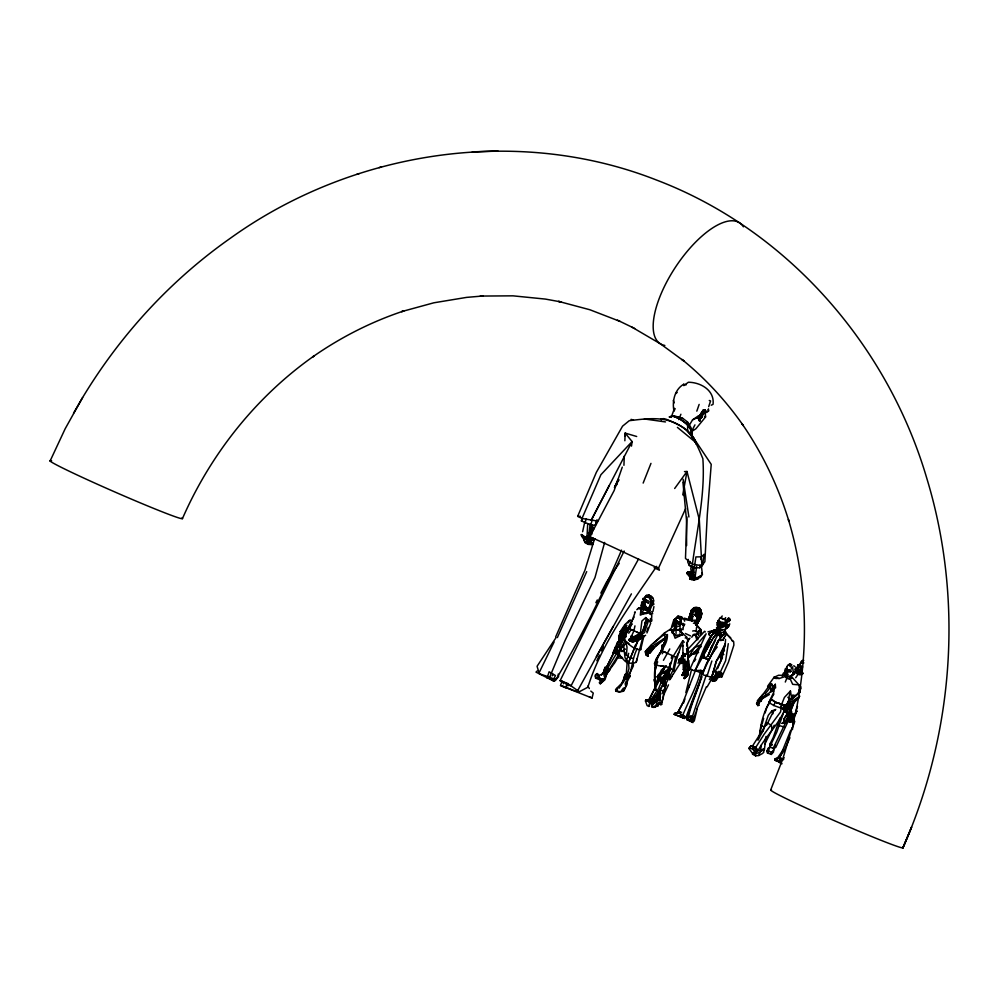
<?xml version="1.0" encoding="UTF-8"?>
<svg xmlns="http://www.w3.org/2000/svg" width="999" height="999" viewBox="0 0 999 999"><rect width="100%" height="100%" fill="white"/><g stroke="black" fill="none" stroke-linecap="round" stroke-linejoin="round"><path stroke-width="1.5" d="M651.598 621.241L651.598 619.567M653.733 601.323L653.733 600.024M717.245 646.927C710.776 655.082 704.657 664.51 702.859 674.787L711.912 677.409L716.233 661.4L725.274 643.98L725.536 639.372M705.169 411.888L705.581 416.933L695.903 428.758L692.869 430.744L692.457 429.87M797.452 668.294L798.426 665.521L797.914 668.518L797.127 668.656L797.839 664.997L797.452 668.294L798.838 669.018L798.413 670.404M688.823 660.489L689.322 669.954L683.291 669.63L682.754 640.734L684.303 642.257M726.248 627.809L726.648 625.961L727.459 626.073L727.547 626.91L726.248 627.809L726.648 625.961L726.036 627.522M787.05 670.679C784.615 671.565 788.298 673.925 787.587 671.69M687.3 673.501L687.312 670.591M781.63 759.29L779.744 757.329L774.787 759.215M790.983 713.336L790.197 715.521L791.22 716.433C791.483 719.555 790.971 723.451 787.799 719.592L792.769 719.929L790.546 720.779L789.31 720.004L790.796 719.817L791.258 716.046M640.259 633.928L641.907 621.003L645.779 617.569L646.066 621.403L642.769 631.868L635.302 636.063L634.29 636.912L634.265 638.723L636.7 641.208L643.581 637.125M690.421 617.869C689.934 613.436 691.882 605.918 697.789 607.842L697.402 608.803C692.12 605.756 690.047 614.06 689.173 617.807L689.622 616.221L689.635 617.944C690.159 614.61 690.459 608.691 695.154 609.078C698.264 610.789 692.507 611.113 691.233 611.5C689.722 620.466 689.672 608.541 694.68 609.028L696.141 609.964L696.877 609.153L694.542 608.154L691.42 609.989L689.472 618.356L690.933 612.275L693.106 608.566C701.148 604.82 701.835 617.844 697.202 621.79L697.29 619.068L700.199 615.434L697.414 623.314L697.777 620.404L699.675 616.945M679.645 662.874L679.308 660.052L680.331 660.551C685.888 664.647 680.506 663.686 680.319 660.526L679.308 660.052L679.957 662.499C687.349 660.926 676.46 666.271 680.856 659.902C685.439 659.153 679.495 664.323 684.078 659.79L681.618 660.202M698.139 615.983L699.849 616.071L700.074 617.045L697.04 624.325L701.335 616.321L698.201 620.454M621.253 684.652L616.108 689.36L615.784 691.133L619.193 692.132L623.588 691.171L626.498 685.139L627.147 680.843M782.055 763.748L779.307 762.399L780.207 759.115L782.005 758.616L779.332 760.901M726.648 625.961L725.374 628.246L728.333 625.961L727.784 624.974M692.232 437.075C693.393 426.061 682.017 419.268 673.001 416.146C680.007 418.381 690.359 424.575 692.22 434.115L691.733 436.688M717.607 625.436L717.632 624.3M697.202 621.79L697.839 619.417L695.766 622.077L697.002 618.768L699.3 617.157L699.4 614.697L698.089 610.814L696.253 608.678L693.269 608.903L692.132 610.102L689.685 617.045C690.147 612.812 692.707 608.641 696.565 609.515C700.074 610.052 700.873 615.234 698.114 617.282C700.087 610.689 692.532 605.469 690.696 613.998M724.475 650.287L720.866 654.707L720.729 660.801L725.274 643.98L720.866 654.707L716.233 661.4L711.688 677.609M659.989 689.447L660.177 699.787L656.705 700.786L652.834 704.545M645.579 652.147L648.301 656.181L646.478 654.795L647.727 651.985M764.023 749.113L763.76 752.309L762.449 753.546L758.865 755.481L755.631 755.856L755.694 753.621L759.914 752.359L763.323 748.726M783.403 708.503L786.126 712.549L784.302 711.151L785.763 708.041M676.76 626.598L675.174 625.649L676.76 626.598L676.897 625.511M710.127 657.404L718.219 640.983L725.561 632.105L725.087 630.094M665.222 680.019L668.905 673.988L669.842 663.623M792.457 729.62L793.381 720.379L795.728 713.848M615.471 646.99L613.174 654.195L615.097 650.424M759.377 736.4C760.664 723.426 763.973 709.952 771.465 699.063L775.486 702.297L786.076 705.619L775.524 702.26L771.216 699.525M773.576 749.949L773.513 752.022L771.315 754.42L767.407 752.946L766.957 750.911L768.468 747.964L770.254 746.64L771.153 743.955L772.227 744.517M701.598 676.273L685.913 717.432L682.592 715.721C688.573 700.624 697.302 686.126 700.836 670.329L695.366 670.604L682.205 704.445L677.884 712.374L682.679 702.971M647.901 650.699L649.687 651.036L652.921 648.701L652.522 645.978L649.35 648.738L649.188 651.76L647.34 654.857L648.314 655.806M749.025 748.551L750.898 745.928L757.579 749.287L755.132 754.695L752.534 753.446L749.025 748.551L750.898 745.928M785.164 707.717L787.524 707.404L790.746 705.069L790.346 702.334L787.187 705.107L787.175 708.503L785.164 707.255L783.965 707.891L784.802 711.363L786.088 712.324L783.853 711.063M623.925 465.309L624.275 456.106M624.862 440.759L625.149 433.091L636.688 436.501M636.7 641.208L637.399 639.535L636.775 637.237L635.302 636.063M700.799 611.888L699.812 608.379L697.002 607.929M591.645 534.665L592.332 525.362L589.635 530.419M686.738 670.791L686.588 674.425L684.702 677.996L685.614 673.638L684.64 672.789L682.155 675.499L683.366 672.527M686.875 718.843L686.925 717.682L688.561 716.758L691.995 717.744L694.33 720.666L692.082 721.628L686.875 718.843L690.634 706.518L701.947 676.897M627.509 628.121L626.448 628.034L623.488 631.98L621.74 640.584L620.666 636.725C617.906 634.64 620.529 642.532 620.916 639.822L620.142 637.824M645.529 653.134L647.027 655.019L646.728 652.834L647.889 655.631L645.604 653.458M757.13 702.235L756.593 703.633L757.829 705.594L758.828 705.331L758.99 701.41L760.863 700.511L762.299 697.439L769.592 692.694L773.351 687.412L774.375 688.386M783.353 709.502L784.864 711.375L784.552 709.19L785.714 711.987L783.428 709.827M655.844 690.359C654.57 680.993 653.746 670.779 657.679 661.837M687.374 424.612L687.499 421.928L682.829 418.406L675.274 416.171L670.916 416.433M637.275 648.613C631.992 658.304 632.529 669.105 627.884 678.733L626.123 676.473L627.097 663.299L626.448 660.851L628.671 653.321M680.144 632.529L680.344 628.708L680.506 631.718L686.788 637.1L687.437 639.984M787.899 674.375L786.55 674.787L785.152 673.151M620.541 633.391L619.043 635.589L619.08 641.595L619.093 637.137M686.013 668.169L685.814 669.617M794.43 672.539L793.144 672.739L794.43 672.539L794.355 674.1L791.695 675.174L793.268 674.55L793.431 673.201L792.594 666.832L791.196 669.155M587.699 523.676L587 536.9L589.747 539.335L592.619 539.273L592.082 538.673L589.06 539.685L582.217 534.977M644.542 629.745L644.929 622.377L646.778 622.302L646.066 621.403L648.513 620.741L645.779 617.569M665.209 632.454L662.387 634.939L667.394 634.602C668.081 646.241 656.58 653.821 654.944 664.747C661.251 666.957 669.193 665.297 673.975 671.103C675.287 662.275 678.845 652.684 681.168 645.304M694.143 566.47L693.593 576.623L697.527 578.034L700.574 577.335L702.397 574.425L701.348 565.559M619.23 635.589L619.08 641.595L619.405 635.726L619.705 639.285L620.579 640.684L620.916 639.822M691.333 614.71L691.708 612.587L691.52 614.984L691.633 614.273M648.713 652.846L649.537 651.086M785.639 668.593L785.214 672.265L785.639 668.593L785.676 669.392L787.899 665.147L789.734 663.935L791.87 664.884L790.109 665.834L788.436 664.959M786.138 712.162L785.164 711.213L787.362 707.442M692.132 617.12L692.831 615.971M688.823 719.48L687.362 718.281L686.8 719.555L693.019 722.577L692.132 721.827L692.844 718.031M716.171 680.069L713.024 680.307L712.836 677.372L713.611 679.657L715.022 679.582L714.76 676.935L717.232 675.361L715.122 676.585M621.203 638.598L621.366 640.571L621.253 636.663L619.555 636.288M647.839 654.907L647.889 655.631L645.841 653.683L645.441 651.985L646.515 650.749M682.692 633.728L681.967 634.602L682.354 632.891L680.681 632.392L681.817 629.045M785.676 711.276L785.714 711.987L784.24 711.188L783.641 709.527M646.091 699.799L650.012 701.86L648.875 706.43L647.14 705.644L645.429 700.936L646.091 699.799L648.763 700.187L650.936 702.047C657.854 693.294 667.095 682.055 667.532 670.729L667.994 669.53L667.082 673.875L667.532 670.729M686.85 646.066L687.537 641.458L689.984 638.199M682.966 673.975L682.155 675.499L685.052 669.455L684.852 661.475M695.117 609.527L693.393 608.915L692.132 609.964L689.685 617.045M700.062 617.707L696.228 624.512L701.011 615.347L700.336 610.639L698.638 611.038L699 616.87L700.324 612.862M660.027 689.21L660.014 702.709L655.194 707.267L653.021 707.354L651.673 706.68L651.723 704.557L657.454 699.412L657.067 694.68M683.029 629.72L683.154 627.959M691.92 565.496L692.682 567.519L692.207 573.688L691.42 573.264L690.809 568.643L691.308 565.871M718.506 624.487L718.93 625.661L720.304 625.923L718.381 625.099L720.092 622.852L718.731 624.3M727.996 624.85L728.733 625.362L727.946 627.097L725.661 628.421L726.036 627.222M653.933 679.745L654.77 682.454L657.28 682.417L658.229 675.262L667.931 669.505C663.786 690.571 666.383 671.915 669.093 667.232M787.524 708.953L787.125 714.035L783.853 719.23L784.053 721.653L785.689 722.939L787.249 720.566M563.349 683.803L563.511 681.842L562.037 681.106L560.539 685.489L592.02 698.051L593.269 693.106L590.796 691.083M700.624 575.511L697.839 578.933L689.71 579.07L689.797 577.385L689.71 579.07L693.893 580.182L693.993 578.995L687.062 573.364L688.186 572.24L687.062 573.364M699.312 615.596L699.887 617.544L698.925 619.105M624.887 436.176L625.149 433.091L632.08 441.558L631.505 446.116M592.669 544.23L592.757 543.281L586.75 540.047L590.446 544.068C596.703 544.592 584.153 544.979 584.577 541.483L582.504 536.451M648.363 648.963L649.35 652.11L647.327 650.898L646.141 651.535L646.803 654.607C650.361 656.98 645.279 655.769 647.727 652.896M684.814 658.99L684.877 670.179M724.125 629.707L718.918 630.219L717.844 628.646L715.396 630.257L710.351 637.412L701.435 656.867L709.003 659.964L721.041 636.238L721.34 632.704L724.937 631.618L724.475 629.507M681.256 663.261L679.07 661.588L679.632 659.228L682.954 659.315L681.618 661.813L683.041 658.528L679.183 659.34L678.908 660.401L681.043 662.462C686.438 662.087 679.32 663.523 682.642 662.112M785.951 711.613C785.414 714.847 782.816 707.205 784.64 710.976C788.199 713.348 783.116 712.125 785.551 709.253M692.981 616.633L691.583 616.395L691.708 615.621M696.241 630.581L696.54 627.36M650.786 605.107L646.153 613.698L642.394 613.086L640.883 610.089L644.08 607.916M693.281 653.571L696.94 652.384L696.54 650.012M702.022 671.415L700.836 670.329L702.472 671.39M699.824 421.128L698.351 418.681L698.651 415.696L699.612 416.645L703.171 410.089L705.069 409.827L702.946 413.386L701.51 412.674L700.162 414.935L698.801 419.992L699.824 421.128L700.374 418.406L702.085 417.082L703.308 413.449L699.974 417.732L699.038 418.069L698.651 415.696L692.569 419.842L688.361 426.76M785.776 672.939L785.139 676.173L787.075 678.271L789.722 678.796L790.908 675.561M619.505 636.463L620.342 640.609C619.53 642.844 618.119 637.2 619.005 636.188M711.65 679.532L712.449 680.794L715.971 679.894L716.258 676.972L712.799 678.796L716.208 675.424L714.447 678.458L715.684 680.456L712.424 680.893C709.814 678.146 714.035 681.555 715.022 679.582M619.68 638.786L619.555 636.675L620.129 641.333L618.881 638.361L619.155 635.988M641.57 603.621L641.745 601.873M681.043 662.462L683.141 662.537L681.043 662.462L680.481 661.575M655.132 668.618L656.693 658.578L661.55 650.624L675.586 657.167L672.864 670.604L664.81 685.676L663.411 686.301L665.134 683.915M696.016 616.033C699.25 610.252 694.405 607.629 696.016 616.033L696.902 614.06L695.866 610.177L692.344 611.538L691.408 614.959L691.945 613.473M771.315 754.42L771.54 752.272L773.825 750.037L775.212 745.354M787.599 718.905L789.297 716.945L789.385 719.48L790.371 720.404L791.22 716.433L790.758 718.144L787.599 718.905C786.6 722.09 793.93 722.851 789.01 720.928L788.648 718.943L790.758 718.144M792.969 724.987L794.53 714.947L797.09 711.038M691.283 615.084L691.345 613.149L692.419 613.623M678.046 623.838L677.647 621.54L675.524 620.516L674.837 622.24M619.979 636.475L620.754 639.947M651.673 706.68L651.723 704.557M653.021 707.354L651.773 705.831M789.947 676.997L786.5 676.136L787.137 677.597L786.201 676.81M641.895 609.665L640.883 610.089L640.297 615.147L646.253 612.699M697.727 619.78L696.778 621.44L696.728 625.237L698.313 620.192M687.574 672.989L684.265 678.546L687.012 674.412M702.085 670.791C700.249 686.837 691.67 701.011 688.561 716.758M696.728 625.237L698.351 620.404M803.171 673.601L799.175 674.45L797.077 673.626L796.44 672.802L797.639 669.555M622.439 632.267L621.74 640.584L621.066 640.072M787.799 709.677L787.262 714.035L783.853 719.23L784.252 721.403L782.092 723.363L785.689 722.939L784.44 722.115L782.092 723.363L784.577 722.24L787.324 717.532L791.757 704.27M652.085 700.549L653.633 698.626M686.051 675.686L685.814 676.473L687.512 673.338M648.9 603.234L649.163 601.311L644.18 599.038L643.069 603.034M785.401 671.016L785.738 668.831M654.894 677.846L654.907 685.801L655.981 690.247M688.186 673.214L687.687 675.137L686.301 675.873M655.194 707.267L658.478 698.426L658.179 691.083M590.272 523.713L588.573 536.251L590.509 538.174L589.16 535.701L591.87 525.524M699.575 617.02L699.862 615.784L698.139 620.616L701.223 614.909L699.537 609.015M690.534 614.972L692.007 610.052M757.529 749.737L760.551 750.873L761.35 745.054M720.841 625.262L720.754 623.164L719.492 624.7M800.861 673.363L798.638 672.876L799.013 672.015M681.63 657.08L683.865 653.508M765.059 694.03C766.158 692.444 773.676 684.253 770.454 684.065L757.13 702.447L756.593 703.633L758.828 705.331M696.678 566.283L695.017 577.672L692.182 578.209L689.597 576.773L686.725 573.176L687.687 572.115L694.717 576.423M801.76 671.553C794.842 671.053 802.309 669.879 800.686 670.941M688.174 559.39L687.762 562.125L689.322 565.534L694.28 567.869L699.737 567.744L702.509 565.247L704.133 554.308L701.36 556.818L700.961 559.552M689.322 565.534L689.922 561.438M694.28 567.869L695.903 556.93L699.999 556.843M699.737 567.744L700.149 565.009M801.548 671.266L800.923 670.129M681.705 420.167L687.662 424.538L687.624 431.093L693.456 437.774L711.226 464.36L707.28 514.747L704.882 561.688L701.872 565.684L692.419 564.173C697.015 529.308 705.331 493.843 702.859 458.653C697.514 445.916 691.92 431.593 678.808 425.025C663.91 415.896 645.766 418.768 629.283 420.679L622.552 426.173L596.353 472.34L577.672 516.346L581.992 518.456L597.689 521.116M690.908 618.081L689.497 620.379L690.933 618.668M720.217 625.724L720.192 624.962M643.556 608.466L642.382 606.655L644.055 607.017L642.956 607.529M726.822 627.135L727.16 627.784L726.623 626.873L727.884 625.973M728.283 643.693L725.599 660.789L719.155 674.662L721.79 676.935L728.458 662.087L733.89 645.042L733.703 642.132L725.124 632.067M645.966 601.972L646.278 600.037L645.566 601.848L646.578 602.172M674.462 629.582L669.38 630.182L673.563 625.449L675.374 619.954L674.75 619.343L676.148 618.056L673.751 620.042L674.075 620.716M664.26 691.271L663.186 698.014L660.814 704.345L658.816 704.058M713.049 677.359L713.511 679.507L715.122 679.919L714.447 678.458L717.232 674.038M653.933 606.618L652.934 611.5M697.564 621.49L696.827 623.051L697.14 621.091M590.247 530.469L589.298 536.213L590.247 530.469L591.071 533.116M623.476 680.282L625.049 674.5L626.635 673.838L625.961 676.81M766.083 736.425L764.322 750.162L760.551 750.873M626.173 636.513L614.048 651.897L604.47 671.365L614.922 650.761M623.039 680.893L625.049 674.5M665.996 683.054L661.65 704.395L659.103 703.796M712.424 678.608L712.162 677.472L713.611 679.657L712.587 677.522M691.583 669.38L685.851 692.582M727.484 618.618L730.306 620.391L729.17 619.742L726.036 620.554L723.563 623.851L721.016 623.963M719.68 623.351L718.556 621.403L717.195 622.664L717.045 625.074M788.648 718.943L787.799 719.592L788.373 721.103L790.821 721.715M625.961 681.68L625.124 683.928M674.487 408.291L671.191 417.395M686.987 516.945L685.476 558.429L692.419 564.173M676.048 633.528L676.036 630.207L680.631 628.92M689.622 615.721L689.472 618.356M686.763 643.681L689.035 638.473M791.695 675.174L791.97 675.374M721.69 623.701L722.427 623.126L723.913 624.787L722.04 624.075L722.851 623.401L723.663 624.412C721.89 623.276 721.827 623.438 723.663 624.412L725.224 625.187L722.589 627.609M645.229 625.736L645.704 623.064L646.778 622.302M674.687 625.986L676.048 620.092M681.368 630.731L680.032 628.246L680.169 617.844L676.897 618.031L675.374 619.954L677.235 617.045L680.119 617.007L681.393 623.189L683.079 623.788L682.205 624.737M675.062 622.877L675.961 620.404L675.399 622.914M698.651 635.626L699.138 630.444L697.252 631.992L694.268 630.719L692.669 631.043M712.424 680.893L716.221 680.232L719.705 675.174M643.281 608.566L640.908 608.678L641.208 605.219L643.031 604.17L642.931 602.235L645.579 596.241L648.676 595.479L651.385 601.823L649.2 607.155L650.212 614.26L652.659 613.761L651.735 611.538M686.163 674.325L684.265 678.546L685.439 668.219M620.342 640.609L620.017 641.47L620.092 636.775L619.455 637.462M617.619 647.514C616.433 648.713 614.485 654.495 612.774 653.171A3.934 0.724 -5.4 0 1 614.435 652.547C620.966 653.658 622.489 660.814 628.246 663.174L633.453 663.236L636.213 662.275L637.025 658.603M801.66 668.943C802.771 670.916 798.538 669.193 800.649 668.493M687.886 670.104C689.947 673.801 681.967 680.444 687.562 674.512L686.263 674.537L684.577 678.496L685.951 674.038L684.59 677.285M788.523 709.377L789.085 706.418M718.306 629.67L716.92 629.033C716.67 625.761 720.866 627.734 718.306 629.67L721.703 630.069M795.816 711.8C809.19 648.426 807.155 581.668 788.411 519.58L788.935 521.328C778.358 486.613 762.587 453.459 741.907 423.601L743.318 425.611C726.023 400.861 705.381 378.471 681.955 359.428L684.103 361.201L660.451 343.856L632.055 327.197M612.774 653.171L617.694 641.895L621.878 641.308L618.943 654.532L616.296 649.7L620.079 650.661L625.349 639.909L627.022 647.215L626.448 655.506L624.325 651.673L623.513 643.831M694.705 622.414L694.929 621.241L696.191 621.003L695.729 620.529L695.079 621.578M791.458 675.486L790.883 678.296L789.722 678.796M800.561 669.58L801.161 667.931M616.608 647.489L617.694 641.895L620.079 650.661L614.435 652.547M690.896 616.058L689.997 617.594L690.197 616.558M701.673 633.853L700.636 629.358L695.991 625.112L698.688 619.368L696.34 624.5L697.477 622.09M719.492 626.685L722.04 626.323L720.666 627.459L718.056 626.011M643.056 636.475L636.213 662.275M659.889 699.65L660.426 696.952M695.117 610.177L691.495 612.337L695.941 609.877L691.495 612.337M771.39 690.297L773.513 691.483L771.078 689.148L775.299 684.29L773.601 692.607L768.893 702.484L773.8 705.506L784.053 709.215M691.583 436.513L692.319 432.954M787.2 669.218L786.063 670.254L786.413 669.13L785.464 668.905M634.977 625.861L633.853 631.031L630.556 638.149M789.297 716.945L790.172 720.366L790.958 717.457M582.629 531.718L584.852 521.578M649.175 607.367L649.125 612.025M655.344 669.53L655.906 667.045M667.394 634.602L661.163 650.836M696.34 624.5L698.376 618.843L701.236 614.71L698.139 620.616M793.169 725.898L793.73 723.401M793.243 725.761L794.43 720.491M645.254 603.808L644.954 604.944L643.806 604.345L646.278 600.037M696.765 617.557C694.168 606.356 700.386 610.426 696.765 617.557L697.801 614.397L696.403 610.426M606.43 675.299L605.019 679.67L600.387 683.741L599.288 682.742L601.098 680.057L600.449 678.421M619.605 635.152L620.766 640.546L619.867 639.148M643.905 635.851L640.671 649.662C632.792 649.837 628.246 642.694 622.177 639.06L621.89 640.147L624.45 635.751M685.401 676.435C685.189 678.333 688.061 675.274 687.649 674.063C684.215 677.672 688.199 676.223 688.061 672.989L686.887 675.536M690.172 615.684C690.946 612.387 691.745 607.592 696.228 607.779L697.539 608.716L696.653 609.44L698.526 608.653L699.912 611.088L700.274 614.472L699.275 617.17L698.788 616.333M719.243 622.914L718.718 622.077L718.094 623.239M714.909 676.123L712.799 678.796M789.685 693.731L790.421 690.971L791.807 698.813L788.723 698.226L790.421 690.971L784.402 697.427L780.356 707.579M800.049 673.501L800.261 672.577M794.904 721.802L792.769 721.103L794.018 715.846L796.353 712.15M696.191 621.003L695.991 625.112C697.29 620.104 704.233 613.998 699.15 609.153C701.997 608.753 702.684 618.481 698.651 620.916L701.748 613.673L699.737 609.09L701.286 614.897L697.04 624.325M713.411 677.509L713.461 679.432L714.472 679.12L712.911 676.897L713.461 679.432L712.574 677.946M755.132 754.695L755.194 752.484L752.934 749.375L753.446 747.227M793.543 701.398L788.511 717.107L786.725 719.979M780.082 717.919L773.189 737.587L769.754 744.342L769.842 746.79L773.101 748.463L775.761 747.464L788.898 719.655L789.972 720.579L791.495 719.517L791.807 720.379L790.671 719.829L792.02 713.948M694.33 720.666L697.177 709.003L692.394 721.378M720.304 625.923L720.479 625.237M670.654 662.462L669.417 667.457L665.496 673.651M725.274 643.98L721.428 659.59L714.934 671.815L717.869 674.225M651.41 620.978L651.81 615.596L648.339 610.601M696.303 443.818C693.144 433.254 683.441 426.561 673.751 422.527C671.228 421.628 661.837 416.146 661.226 419.93M654.72 681.855L657.629 682.255L658.766 674.238M687.312 674.288C684.715 679.258 685.052 678.071 687.324 673.763L687.562 674.512M760.127 731.605L761.762 725.212L761.163 724.937L764.11 727.297L762.936 731.131M678.521 626.385L680.431 624.825L680.656 622.877L677.647 621.54L675.624 626.048M787.612 674.063L786.887 672.876L785.351 673.051M692.132 721.827L690.883 721.29L691.72 716.221L692.881 716.82L693.543 720.941M661.375 687.3C658.903 694.705 651.161 698.95 648.875 706.43M648.851 652.197L646.902 651.785L647.302 654.632M786.688 708.553L784.739 708.141L785.127 711.001M715.609 674.587L719.854 676.972L715.609 674.587L717.007 671.965M721.827 673.513L718.968 671.291L716.995 674.75M789.048 716.395L789.36 715.259M620.629 637.212L620.829 639.622L619.929 637.237M692.282 719.043L692.881 716.82M723.438 633.091L726.872 626.623L725.861 624.325L726.036 620.554L724.487 619.13L719.979 617.794L719.005 619.592M728.109 624.875L726.373 625.711L726.086 624.537L729.17 619.742M673.751 620.042L671.603 626.748M661.925 693.868L663.536 690.396M691.995 717.744L706.293 674.999M604.645 542.407L594.979 577.584L564.697 641.308L549.65 677.185L539.285 673.763L537.075 666.271L555.931 637.787M664.722 680.881L665.559 677.871L665.072 679.62M762.137 723.863L763.636 718.431M792.082 727.796L782.692 759.29L770.704 789.972M626.673 682.904L630.069 675.786L628.771 674.325M686.788 673.626L686.063 675.062M671.266 658.204L672.052 655.381M661.825 686.201L671.328 668.481M698.251 577.459L697.839 578.933L693.893 580.182M692.12 621.316L691.47 618.881M766.47 725.436L773.363 711.5L775.748 709.465L771.827 710.938L768.331 715.222L764.11 727.297M655.157 695.416L653.97 699.637L652.347 700.624M664.81 685.676L663.885 683.89L667.994 669.53M719.018 633.416L718.144 634.465L718.818 632.679L717.881 635.352L715.971 634.477L717.032 632.504L718.855 632.692L711.8 646.291L707.929 656.093L704.844 658.166L703.895 654.208L712.786 638.598L717.806 632.205L712.786 638.598L695.379 669.917L693.593 670.616L690.047 668.868L706.118 633.803L694.542 647.589L688.074 657.629M781.892 704.245L780.531 711.95L764.21 734.115L755.519 747.764L757.841 750.986L755.669 752.235L754.857 749.225M638.561 638.611L628.246 663.174L625.037 657.679L624.325 651.673M786.363 671.415L786.375 672.077M791.47 699.487L792.756 695.017L795.741 695.704M691.633 611.126L689.635 617.17L692.057 611.101L695.516 609.49M784.29 710.439C778.196 725.137 765.309 736.613 757.841 750.986M646.066 621.403L642.032 632.866L634.29 636.912M657.155 695.591L655.706 700.749L654.02 700.287L653.471 701.198M663.111 645.391L666.508 637.2L654.82 647.127L649.912 653.021L647.989 653.583L645.379 651.585L651.673 644.517L663.586 634.79L665.147 634.402M796.315 700.199L787.736 709.39L785.813 709.939L783.204 707.954L789.497 700.886L800.236 692.157M650.686 605.469L650.162 605.881L651.435 602.122L653.596 603.021L652.722 605.394M647.702 650.037L651.398 645.841L652.522 645.978M790.346 702.334L789.222 702.21L785.526 706.405M666.345 677.022L666.87 671.565L668.905 673.988L666.458 676.798M718.855 632.692L718.331 634.402L715.971 634.477M765.134 712.999L766.845 707.329L769.655 702.709M713.948 669.455L712.062 675.636L709.315 679.57M793.968 672.24L793.268 674.55L794.08 673.988L793.968 672.24L792.357 675.049M594.318 539.672L584.939 570.229L555.619 637.012M701.485 416.059L702.609 413.711L699.987 417.207L700.249 418.831L700.961 416.496M595.242 538.886L588.186 542.07L584.59 537.15L589.16 535.701L592.332 525.362L593.668 529.195L591.932 531.768L589.922 532.317M701.261 615.471L701.935 613.286M789.26 665.459L789.734 663.935M613.698 653.046L614.048 651.897L616.808 653.009L627.085 642.132L628.908 643.656M620.516 637.462L620.829 639.622L620.067 637.399M727.946 627.097L727.771 625.149M775.524 702.235L786.051 705.681M792.045 729.008L792.919 726.186M646.99 631.38L648.189 627.534M800.699 665.484L801.273 666.857L800.586 667.332L799.712 667.307L799.687 665.696M596.84 521.266L595.254 525.312L590.709 524.9L581.393 520.904L582.267 518.106M584.964 523.076L586.276 518.881M590.709 524.9L592.457 519.305M595.254 525.312L597.015 519.717M665.109 680.244L665.409 679.245L663.885 683.89L663.049 684.14L660.926 681.156L661.65 683.004L662.387 679.183M689.909 620.579L690.334 619.368L689.547 619.979M603.995 670.654L605.032 667.369L607.592 668.006L609.652 670.129L607.567 672.889M635.651 644.605L628.571 662.737L628.995 668.506L625.998 679.595L625.099 678.808L626.498 675.386L625.799 676.91M648.513 620.741L644.48 632.604L636.775 637.237M674.412 628.933L674.662 628.171L676.585 629.457L674.138 628.446M707.042 676.111L711.862 660.988M688.586 687.687L689.522 684.752M717.394 634.053L718.918 630.219M638.461 639.46L634.964 648.451M697.589 619.904L695.953 621.902L696.74 619.48M793.194 673.026L795.728 672.427L796.215 670.928L797.439 670.829M683.553 703.109L684.914 698.975M642.694 599.525L645.129 596.99L648.613 595.891L650.436 597.639L651.385 601.823L652.622 602.072L652.809 603.321L650.062 609.74M649.912 653.021L654.495 646.877L665.809 637.587L663.586 634.79M695.379 669.917C701.46 656.543 704.969 640.234 716.445 630.456L718.031 628.271M787.736 709.39L792.319 703.246L799.113 697.851M677.422 623.563L677.647 621.54M783.341 713.348L776.885 731.88L769.842 746.79M706.343 649.412L710.351 637.412L716.445 629.183M699.275 617.17L699.862 613.036M680.906 414.248L678.771 419.605M708.678 406.655L710.589 400.961L709.29 400.487M758.865 755.481L759.914 752.359M798.076 693.818L799.55 689.447L798.95 684.877L792.307 677.547L790.221 676.61M675.087 408.741L674 411.176C671.977 401.486 674.575 389.535 683.653 384.278L686.288 384.777M695.529 622.477L695.953 621.253M800.686 669.555L801.885 667.095M622.277 467.132L614.185 490.484L589.722 536.875C612.936 546.49 635.389 558.304 658.503 568.131L659.415 570.192L654.058 567.707M696.815 411.151L699.15 404.408M614.41 487.649L618.119 479.295M796.44 672.802L797.951 669.367M691.708 611.226L690.434 617.295M718.681 625.312L719.168 624.525M714.173 678.259L716.57 671.415M717.532 668.681L722.539 656.967M691.92 617.057L691.57 616.321M603.883 675.998L604.42 674.512M716.483 633.703L717.032 632.504M669.705 679.882L670.379 678.021M687.324 675.824L687.699 674.787M787.724 703.421L789.26 699.175M698.251 621.553L698.9 619.742M649.687 651.036L653.371 647.477M787.524 707.404L791.196 703.845M794.605 715.359L797.502 706.43M641.208 605.219L641.808 603.596M760.664 735.189L763.661 729.595M680.194 661.713L681.018 663.436L680.194 661.713L680.856 659.902L679.632 659.228M793.268 704.32L787.299 720.441M759.715 701.161L761.101 701.286L762.025 698.813L769.405 694.517M800.823 669.705L801.685 668.169M659.715 702.759L657.916 705.906L656.93 705.469L658.378 703.471M696.827 623.051L697.427 621.428M699.974 615.759L699.575 616.795M621.515 550.137C602.572 594.705 580.481 638.174 555.781 679.857L549.65 677.185M656.718 694.392L657.592 698.438L656.705 700.786L657.454 699.412M686.713 675.399L687.25 673.963M789.46 671.778L789.497 670.491L788.873 671.153L790.459 671.915M603.309 673.801L605.032 667.369M650.774 623.026L646.927 632.966M648.988 649.987L649.35 652.135L648.351 650.998M691.52 614.772L691.957 613.636M786.812 706.343L786.538 709.203M789.635 712.437L788.785 714.635L792.669 716.545L793.518 714.347M790.571 715.247L791.845 711.95L790.059 711.338M792.594 714.285L791.745 716.483L792.669 716.545M792.182 716.033L793.031 713.835M637.112 639.285L634.278 640.347L629.133 639.672L635.376 638.548M658.878 679.969L648.151 701.423L649.5 702.759M779.47 758.216L790.671 730.369M624.825 675.848L626.023 677.135L625.112 679.445L619.168 688.161M711.8 646.291L707.929 656.093L715.521 639.847M643.156 483.079L650.973 463.374M787.075 704.457L789.272 698.913M800.274 670.691L799.125 670.192M605.918 667.257L602.459 674.175L599.1 675.237M642.994 611.263L644.243 608.516L643.781 607.317M629.657 639.41L633.603 639.672L628.708 639.697L633.316 640.396M785.289 682.03L786.8 678.296L785.039 676.61L779.282 678.471L775.399 678.296L774.05 677.322L767.619 686.238L771.078 689.148M791.508 676.335L793.431 673.201M792.307 677.547L790.184 678.945L786.8 678.296M764.822 744.105L774.225 725.199M682.704 625.424L683.516 623.426M648.538 649.587L649.188 651.76M786.188 705.331L787.012 708.116M798.363 665.147L797.452 667.369L798.238 666.283M773.101 748.463L786.275 721.278M903.046 847.564L911.612 827.072L902.846 847.964C953.745 733.116 963.536 599.999 927.159 479.52L926.635 477.772C887.337 344.705 786.912 229.545 656.355 179.982C516.633 125.087 352.123 151.036 230.981 237.799L229.483 238.861C170.105 280.731 120.092 335.427 82.592 397.577L65.172 428.758L50.1 461.026M697.514 618.793L696.64 620.891L698.001 619.055M699.575 420.641L701.036 415.234L703.983 410.639M715.971 631.805L716.72 630.032M726.723 633.915L724.962 636.338M669.58 667.881L673.214 656.231L682.754 640.734M701.835 657.067L710.351 637.412L713.86 632.492M696.902 708.853L706.393 686.738M581.992 518.456L600.886 474.75L632.08 441.558L591.183 520.304L609.203 485.664M691.72 613.361L691.395 614.098C692.944 613.561 691.221 613.836 691.458 613.261M712.162 677.472C713.373 682.804 712.15 677.147 713.673 679.258L712.612 676.985L713.523 678.696L714.46 678.683L717.157 675.411M801.161 674.35L802.959 672.827M547.065 678.109L549.113 671.778L555.481 675.549L552.859 680.644L535.988 672.115L537.15 671.003M552.859 680.644L554.545 681.106L555.656 678.558M563.511 681.842L565.983 682.816L566.595 685.651L565.646 687.836L560.539 685.489M651.423 604.008L652.272 602.06M675.162 625.911L675.761 624.912M662.424 683.016L667.357 671.753L658.229 675.262L660.514 680.756A3.934 0.974 53.1 0 0 662.424 683.016L663.96 683.903M670.354 679.045L672.889 674.45M678.671 715.659L683.353 715.109L685.376 717.07L684.627 718.443L674.088 714.235L675.024 712.774L676.785 713.498L681.668 712.312M675.024 714.685L676.061 712.999L680.456 711.675M676.023 715.134L676.398 714.285M684.839 716.683L684.028 718.281L674.088 714.235M687.362 719.717L687.512 717.694L688.935 717.157M689.31 720.566L689.859 719.305M686.8 719.555L689.984 720.891L690.634 719.455L692.694 720.217M787.337 676.323L785.077 675.811L785.202 674.837M773.8 705.506L775.249 702.185M764.922 740.034L766.071 737.387M780.356 762.362C778.895 761.126 772.589 761.001 775.586 758.603L778.596 757.916M780.631 762.674L775.811 760.389L776.123 759.677L776.71 759.028L779.045 761.538M776.81 760.813L777.422 759.565M625.099 678.808L626.123 676.473M659.028 680.893L648.513 700.574L650.811 699.824L649.462 701.535M782.092 676.086L783.328 673.251L785.651 671.403M654.919 702.022L652.971 700.074L654.208 697.265M693.743 634.415L691.733 637.262M592.082 538.673L592.844 539.535L588.186 542.07L592.844 539.535L592.295 538.548M719.143 625.449L720.291 625.299M557.367 637.562L586.7 571.628M658.191 677.172L661.363 670.067L666.321 665.796L660.389 673.826M705.082 413.873L705.906 412.038M663.773 690.584L666.271 684.989M789.947 737.724L784.215 750.536L778.795 758.091L776.847 758.878L783.004 750.124M702.859 672.714L709.565 658.441M658.503 568.131L685.589 508.716M712.437 653.246L718.081 640.846L725.561 632.105M701.435 656.867L710.351 637.412M596.84 660.789L599.45 655.119M601.398 650.861L603.359 646.615M607.592 668.006L604.907 673.526M686.425 675.062L684.402 678.046L686.862 674.275L685.164 676.535M622.564 633.166L623.139 634.003L619.867 637.449L619.505 641.033M627.971 676.847L633.366 665.933L633.266 662.349M714.76 676.935L715.971 679.894M638.274 637.187L630.769 636.45L634.54 637.886L634.765 639.173L629.133 639.672L633.104 640.646L628.995 639.997L634.452 639.897M182.442 518.606C210.727 453.921 256.231 396.615 314.061 355.919L312.562 356.98C340.609 337.362 371.416 321.678 403.921 310.914L401.598 311.613L433.853 302.797L466.583 297.39L483.017 295.979L480.257 296.066L512.999 295.841L545.404 299.088L561.388 301.998L558.541 301.386L589.847 309.74L620.067 321.416M696.228 624.512L699.974 616.458M663.436 660.327L669.78 648.925M691.42 611.9L690.759 612.774C692.669 606.181 700.212 610.926 691.508 612.724L694.005 610.664L695.966 610.327M686.538 637.624L685.202 637.999M624.163 551.023L560.114 680.694L571.028 685.888L579.32 691.745L587.849 687.225C601.86 642.619 630.781 604.632 656.643 566.333M664.285 693.618L668.506 684.839M794.767 701.286L788.898 713.561L794.33 715.097M655.731 701.398L652.434 703.945L651.448 703.671L654.969 702.185L657.055 699.512M681.068 663.473L679.894 662.624L679.308 660.052M718.805 626.186L718.868 625.411M657.916 705.906L659.452 702.747M539.273 672.414L554.095 642.02M800.374 664.173L801.797 661.837L798.176 665.933L797.839 664.997M691.046 617.232C695.267 619.517 690.409 615.821 689.322 618.793M770.254 701.485L771.44 699.075M682.966 654.357L678.034 663.286M698.813 618.618L699.425 617.407M722.889 639.997L720.516 640.484L722.752 640.134L724.999 636.301M700.511 616.271C698.264 619.305 695.841 619.455 700.287 617.082L699.437 618.281M621.378 633.016L622.102 631.818M571.028 685.888L603.783 622.115L638.586 558.941M595.891 602.709L597.302 599.962M600.849 593.081L606.518 582.092L619.243 563.274M690.971 432.567L694.942 424.862M668.98 678.196L669.867 676.46M615.784 691.133L617.482 689.522M790.883 664.347L790.109 665.834L791.945 668.169M605.194 677.097L609.14 669.18M690.983 610.988L693.106 608.566M722.752 640.134L724.238 637.312M682.679 675.386L684.64 672.789L685.239 673.501M722.764 623.551L724.974 623.726L724.437 624.3M629.133 629.158L631.93 623.925M692.182 613.536L690.846 613.898C696.765 603.071 690.496 611.725 690.634 616.508L689.997 617.594M616.808 653.009L605.756 671.291L604.557 670.841M630.381 640.759L628.995 639.997L632.916 641.096L635.801 638.473M757.966 740.234L759.989 736.45M634.128 640.759L630.357 640.222C628.92 641.907 638.086 641.57 629.407 639.635M653.321 700.786L654.795 698.051M794.742 671.977L795.828 667.832M645.192 610.277L646.166 608.491L649.25 607.479M626.897 679.757L628.046 677.622L629.707 677.135M671.253 677.547L671.865 676.41M675.948 657.717L678.783 652.484M785.139 676.173L785.127 672.976M634.078 617.082L623.726 635.264L621.403 634.015L620.029 631.768L624.875 624.637L629.845 620.029M577.609 690.721L631.405 593.868M773.95 693.943L768.893 702.484M596.341 656.668L613.186 626.361M626.91 625.374L621.403 634.015M626.748 684.677L623.788 690.709L619.33 691.67L616.083 690.559L615.509 689.922L616.221 688.96L622.552 682.417M727.11 627.335L728.733 625.362M651.448 703.671L653.084 703.196M581.393 520.904L582.092 519.655M618.331 655.132L606.093 674.562L614.872 662.624L619.717 654.283M698.801 619.355L699.849 617.519M645.429 700.936L647.202 699.987M718.756 675.749L720.729 672.277M719.942 676.673L721.915 673.201M698.963 420.604L700.374 418.406L698.338 418.381M682.642 635.027L683.066 634.278L675.087 638.211L673.114 632.13L674.762 629.845L668.456 630.369L663.648 633.728M727.185 627.247L726.485 627.772M787.849 669.879L786.138 671.952M700.162 414.935L703.171 410.089L705.069 409.827M698.888 619.13L700.724 616.77L698.151 621.091M82.592 397.577L73.551 413.161M719.617 621.84C719.542 622.477 717.257 622.002 719.617 621.84L719.767 622.827L718.056 622.115L718.318 621.49L719.767 622.827M707.092 686.95L713.011 676.748M800.561 662.712L801.423 661.226M622.177 639.06L629.183 628.958L635.277 611.888L634.502 612.337M716.258 676.972L713.036 678.97L715.346 677.322M632.829 641.395L633.104 640.646L634.028 641.308L629.095 639.76L634.765 640.958M645.854 653.571L646.79 651.985M783.678 709.939L784.615 708.341M680.169 663.336L673.114 674.4M719.792 628.933L720.666 627.459L717.457 626.036L717.994 626.748M700.037 617.794L700.873 616.383M658.304 704.02L657.117 705.993L655.781 705.619M753.533 752.422L752.459 754.17L755.631 755.856M799.55 690.821L801.061 688.348M644.954 604.944L643.431 604.208L644.105 603.371M695.953 621.902L697.277 619.767M619.043 479.845L614.934 486.426L617.132 484.278M601.398 675.087L602.884 673.001M757.367 700.686L762.799 694.442M619.168 635.814L620.466 633.741M646.453 610.601L647.989 608.129L644.717 608.816M698.988 608.641L698.064 608.741L698.726 607.879M662.2 653.771L663.648 651.46L666.221 652.684M662.137 650.786C654.732 659.627 653.97 671.453 654.77 682.454L658.416 680.082M623.551 687.986L621.69 690.309M792.057 719.854L789.972 720.579L791.795 719.655M696.016 621.078L697.377 618.993M701.036 415.234L704.258 410.377M645.641 651.673L646.553 650.262M695.766 622.077L697.614 619.268M783.466 708.029L784.39 706.63M694.78 623.451L695.267 622.714M798.676 690.434L801.011 686.9M619.268 635.252L620.741 633.016M787.549 670.903L786.837 672.277M695.791 609.577L696.59 608.516M622.614 630.307L625.436 626.086L622.639 631.081M625.786 624.525L621.028 631.593L620.029 631.768M627.909 623.014L629.37 620.866M699.125 618.381L700.786 615.322L701.348 615.846M796.74 711.238L794.13 715.059L792.219 720.042L792.769 721.103M795.716 677.747L798.051 674.337L801.285 674.887L802.472 673.688M619.742 634.84L621.166 632.754M615.034 651.148L613.448 653.696L615.147 651.236M620.242 643.818L621.94 641.346L620.004 642.832M691.433 610.302L694.255 607.579L696.465 607.504M699.138 630.444L696.203 634.677L698.563 633.628M786.675 667.12L787.374 666.121M628.721 633.191L631.281 629.595L634.59 631.093M665.596 679.957L668.681 675.599M802.572 666.733L802.347 667.707M770.716 691.795L772.277 689.622M698.051 617.782L698.501 617.245L697.677 617.832M666.87 671.565L660.514 680.756L663.885 683.89M674.675 488.499L687 471.491L684.477 471.59M694.068 661.538L695.716 659.278M622.14 682.267L622.964 681.131M754.108 748.126L752.559 745.953L767.182 722.889L771.378 725.187L771.965 729.258M645.529 652.759L646.578 651.336M783.366 709.128L784.402 707.692M619.592 640.908L619.18 641.458L618.731 639.909L618.93 636.351M617.095 688.473L617.732 687.649M630.069 675.786L627.235 679.532M621.316 642.345L623.638 639.31M716.595 633.728L717.769 632.205M683.004 625.299L684.74 624.225L683.129 627.322M675.449 619.48L676.935 617.557L680.044 617.419L681.256 619.705L680.569 623.576L683.079 623.788M690.359 618.743L690.858 617.357L692.02 617.732M647.252 654.308L648.264 655.956L646.016 654.695M688.299 657.941L696.453 650.299L700.661 644.879L694.542 647.589L686.7 654.308M785.089 710.664C784.752 712.412 783.653 709.065 784.615 711.538L785.913 712.287L784.452 711.013M782.292 760.114L784.165 757.692M599.775 683.478L603.521 679.02M683.154 656.143L681.568 658.166L683.878 653.995M688.673 720.004L690.634 719.455M651.798 604.033L652.859 602.847M725.686 617.632L724.487 619.13L720.454 618.044L722.24 615.983M725.911 628.858L728.758 626.485L729.769 623.838M625.299 634.69L627.847 631.518M626.286 635.027L620.579 643.069L621.878 641.308M700.249 418.831L702.085 417.082L699.987 417.207L700.661 418.331M693.106 575.299L691.62 577.035L687.687 572.115L686.725 573.176L691.62 577.035L693.593 576.623L692.869 566.633M797.427 671.34L799.625 673.001L798.401 673.638L799.737 673.875M647.989 653.583L651.323 649.562M785.813 709.939L789.148 705.931M767.407 752.946L768.793 751.285L768.468 747.964M622.914 632.654L623.488 631.98M680.119 617.007L681.256 619.705L682.305 618.568L680.481 616.595L678.046 616.083L677.235 617.045L680.169 617.844M771.503 691.795L773.413 689.535M638.873 638.836L642.644 636.088L641.37 633.716L636.126 638.111L630.769 636.45L632.954 636.8M555.781 679.857L558.578 676.598L558.191 674.1M689.597 576.773L690.471 575.761M682.954 659.315L681.605 660.676L681.892 661.937M606.031 674.013L607.142 672.714M784.34 707.105L783.341 709.003L785.651 711.625L783.691 710.701L785.963 711.987M630.182 640.359L634.078 641.033M619.892 636.75L620.229 640.721M717.095 676.847L720.129 673.713M646.078 652.659L648.826 649.575M783.903 709.028L786.65 705.931M699.188 607.892L697.714 608.99M659.839 678.521L658.666 680.531L659.502 680.269M684.427 717.332L685.376 717.07M800.062 670.079L800.873 670.454M645.379 651.585L651.448 645.104M682.916 662.899L680.669 661.625L682.916 662.899L681.817 662.749M783.204 707.954L787.924 702.846M647.252 649.188L649.462 649.687L653.658 645.179L665.809 637.587M682.854 657.979L683.566 657.217M785.077 705.544L787.287 706.056L791.483 701.535L799.837 696.216M552.11 675.873L553.421 674.475M695.017 623.713L696.315 621.927L695.978 625.212M779.994 758.378L780.669 757.667M781.268 758.74L782.08 759.153M686.912 650.312L704.607 631.256L705.331 631.93M614.31 652.672L613.274 653.733L614.31 652.697L613.324 652.647M689.909 571.903L688.236 572.589L689.909 571.903L692.619 576.173M663.935 669.455L658.229 675.262L662.337 677.896L657.392 679.258L660.514 680.756L665.134 676.835M713.773 632.292L715.346 630.706M711.563 631.505L708.815 633.566L709.577 635.489L709.228 633.953L711.613 631.543L717.207 629.57M722.926 623.913L722.302 623.95L723.913 624.787L722.04 624.075M723.114 623.988L722.439 624.437M692.806 613.935L695.079 614.597M592.757 543.281L590.446 544.068L584.577 541.483M653.246 598.488L651.373 596.728L650.436 597.639L648.676 595.479M621.565 635.002L622.951 633.653M645.604 635.264L637.35 640.759M718.219 621.927L718.543 622.764M631.83 624.05L623.726 635.264M682.642 660.451L683.728 659.427M788.561 670.229L789.859 669.705M632.916 641.096L628.708 639.697L634.527 641.408L631.892 641.633L629.682 640.347L633.054 640.971L629.707 639.934M601.46 678.883L603.483 679.819L600.387 683.741M645.167 606.543L642.944 605.132L645.416 606.318L642.981 605.481L644.193 606.43L646.403 606.655L645.279 605.918M677.397 616.683L678.046 616.083M761.25 697.864L762.949 696.266M653.87 702.022L651.698 703.259L652.684 703.059M662.012 635.327L653.533 643.144M799.837 691.683L791.358 699.5M721.34 632.704L718.131 632.08L713.773 633.791L713.249 632.667L717.769 628.771M700.848 657.979L701.81 657.117L707.554 659.365M693.905 572.165L692.207 573.688L693.006 573.089L691.42 573.264M625.549 684.477L627.01 683.179M697.801 639.747L695.891 635.114L694.055 634.515L692.944 635.501L695.429 634.065M787.874 704.307L785.926 706.043L787.175 708.466L786.413 705.968M648.851 649.175L649.35 648.738L649.6 650.349M786.688 705.544L787.187 705.107L786.238 704.994M628.97 621.753L630.781 620.179M636.85 609.702L638.798 608.016L642.257 608.478M688.423 720.004L689.223 719.317M620.242 648.875L621.965 651.498L625.024 648.888M708.453 408.841L708.591 410.914L706.768 412.462L706.131 410.851M603.483 679.819L600.249 680.032L595.566 678.096L595.342 674.937L597.065 673.563L598.176 674.587M791.27 720.779L792.244 720.391L789.547 720.479L791.807 720.379M589.16 535.701L587.687 536.888L589.51 536.538M637.524 609.053L638.798 608.016L639.959 609.178M637.662 639.772L642.532 634.627M637.749 636.937L639.26 637.287M690.134 620.204L691.72 619.58M689.66 576.023L693.518 579.345L700.499 576.111M683.041 658.528L680.069 659.34L679.894 662.624L679.32 661.201M696.453 650.299L701.198 646.553M675.624 393.668L677.21 392.432M770.491 747.09L766.957 750.911M646.291 653.309L647.027 655.019L645.616 652.347M689.859 578.346L691.658 579.432L693.518 577.996M786.625 671.266L786.737 671.965M654.382 701.223L652.647 702.472M689.735 716.683L691.72 716.221M603.234 680.307L608.741 670.267L609.652 670.129M649.125 650.649L646.902 651.785M786.962 707.005L784.739 708.141M718.006 675.836L719.717 674.55M691.233 611.5L696.041 609.677M596.69 673.875L597.452 673.713L600.649 679.432L604.195 679.133M673.114 632.13L672.24 632.779L675.724 635.489L680.419 635.314L679.545 634.028M693.106 608.928L695.416 607.892L697.727 608.841L699.238 611.625L698.401 615.184L700.287 616.52L698.975 616.121M621.965 651.498L624.912 649.362M718.618 621.016L718.019 621.366L717.981 620.566L719.317 620.654A3.821 3.259 -22.9 0 0 722.739 622.215L723.975 622.727M687.836 717.682L690.534 716.071M700.262 418.993L698.801 419.992L700.374 418.406L698.413 418.656M690.072 618.381L691.333 617.507M761.188 698.988L767.032 695.104M597.065 673.563L595.279 676.111L595.841 677.472L597.34 677.247M691.758 654.108L696.94 652.384M635.239 639.522L636.55 638.985M666.895 675.262L668.905 673.988M637.412 639.697L634.34 641.433M716.658 631.443L717.881 632.704L721.628 630.369M662.911 639.41L666.508 637.2L665.696 638.111L666.146 639.235M758.865 701.735L760.863 700.511L761.101 701.286M696.565 607.929L697.714 607.454M691.658 579.432L693.868 578.109M693.318 611.713L691.508 612.724M711.45 679.857L713.373 680.319L715.359 679.158M687.012 649.712L688.186 649.85M640.284 634.34L641.37 633.716M698.476 608.716L699.812 608.379L701.56 612.911M790.122 721.278L789.31 720.004L791.47 720.716L789.759 721.378L792.12 720.254M700.736 634.615L700.636 629.358L699.937 629.707L701.348 633.666M635.289 640.621L638.748 638.736M693.855 608.166L696.678 607.479M638.673 637.674L637.762 637.999M651.435 601.336L653.209 600.411L652.622 602.072L651.435 601.336L648.613 595.891L645.579 596.241L646.59 595.092L649.288 595.167M721.041 636.238L718.781 632.379L719.755 636.625L721.041 636.238L723.438 634.989L725.461 632.292L725.137 630.119M696.153 609.914L697.277 609.652L696.253 610.589M643.743 609.727L646.166 608.491L644.243 608.516M713.024 680.307L715.684 680.456L714.897 679.67M589.747 539.335L589.06 539.685L592.844 539.535L584.59 537.15L588.423 541.545M686.126 676.798L684.977 677.272M792.632 719.655L790.546 720.779L791.47 720.716M677.996 617.345L680.843 616.745L682.929 618.706M591.445 539.373L593.106 539.935L595.042 538.973M714.447 678.458L713.523 678.696L712.911 676.897M711.238 405.232L713.061 404.333C714.735 390.259 700.574 382.267 688.361 382.255L683.791 385.639L683.653 384.278M790.796 719.617L790.446 720.479L791.707 720.704M696.328 614.972L695.304 614.885M634.752 641.346L636.887 640.297M690.496 617.145L690.933 613.111M721.99 635.464L723.813 634.577M636.013 640.384L633.603 641.47L630.044 640.659M695.828 623.064L693.431 623.226M635.139 639.71L637.1 638.786M634.977 640.771L637.05 639.81M776.111 678.558L774.05 677.322L778.521 675.249L786.338 675.474L786.388 676.398M692.569 419.842L699.612 416.645M634.54 637.886L631.218 636.975M652.971 700.074L655.868 699.962L657.841 700.998M588.286 532.954L592.095 531.356M646.478 654.795L647.34 654.857M784.302 711.151L785.164 711.213M698.713 616.445L699.862 616.158L699.887 617.544L699.412 616.658L700.074 616.52M677.971 630.257L679.495 629.657M694.867 652.185L697.027 651.348M771.678 683.99L772.801 686.263L771.678 683.99L770.454 684.053L771.166 684.59M648.738 596.328L645.054 597.702L643.781 599.612L643.081 598.351M698.601 652.522L694.342 654.045M789.222 670.129L788.848 670.654L790.609 671.515L788.848 670.654L790.097 670.491M681.68 662.512L682.916 662.075L680.631 662.15M752.559 745.953L755.519 747.764M719.105 627.697L720.666 627.459M693.518 579.345L697.527 578.034L693.593 577.022M782.854 759.74L783.678 759.477M683.291 669.63L684.602 669.205M693.668 652.347L697.052 651.261M785.102 675.374L786.201 675.024M779.307 762.399L780.856 761.9M708.004 631.805L716.583 629.782M785.788 668.968L787.249 669.929L786.513 668.88M722.901 623.426L723.663 624.412M356.88 174.301L359.19 173.601M379.108 167.62L381.493 166.895M800.898 663.074L803.883 662.886M691.221 654.482L693.631 653.808M669.243 416.983L672.702 416.046L682.829 418.406M715.709 680.606L716.221 680.232M636.838 637.275L636.013 637.487L637.287 637.275M693.231 608.553L694.342 608.266M629.87 639.223L629.845 639.61M790.009 676.061L787.15 676.236M681.493 657.03L682.642 656.755M653.121 706.505L655.356 706.018M648.576 651.972L647.914 649.575M786.4 708.328L786.176 707.354M791.183 671.266L790.696 670.741M682.742 675.224L682.205 674.787L684.078 670.416L685.164 668.93L685.739 669.33L685.052 669.455M726.648 627.996L725.549 627.734L727.06 627.422M789.01 720.928L790.908 721.852L789.01 720.928L788.76 719.642M780.007 762.037L780.993 761.85M719.555 629.457L721.465 629.083M786.8 713.586L787.886 713.386M669.505 416.783L673.001 416.146M633.803 641.633L631.78 641.72L629.582 640.471L632.991 641.583M785.389 673.463L786.338 673.713M796.865 671.965L798.076 671.778M672.951 671.228L673.975 671.103M713.249 632.667L718.131 632.08L716.445 630.456M684.39 661.675L687.075 661.413L687.3 667.02M595.566 678.096L597.539 677.871M802.085 660.564L803.77 660.364M648.363 595.754L650.998 595.953L652.584 598.576M646.615 596.79L649.4 597.852M716.92 629.033L716.508 627.697M620.666 636.725L620.267 636.65M695.117 620.204L693.081 620.279M566.595 685.651L570.928 685.277M677.846 618.006L680.581 619.467M589.323 540.646L593.381 540.347M713.124 680.069L715.122 679.919L712.762 678.458M720.866 654.707L723.838 654.532M801.86 673.214L798.75 673.214M692.344 618.281L690.996 617.782M649.038 700.836L651.161 699.3L658.691 688.448L663.823 675.824L666.683 679.22M673.838 634.44L675.724 635.489L680.419 635.314M692.182 578.209L697.527 578.034M717.981 620.566L719.08 620.953M674.25 626.997L676.785 627.759L674.55 626.46M750.886 746.253L753.209 746.166L756.293 748.363L753.209 746.166M497.952 151.036L472.315 151.873M634.939 640.309L632.979 640.059M789.347 720.903L791.071 720.853M577.672 516.346L580.419 516.271M646.141 651.535L647.864 651.498L647.327 650.898M783.965 707.891L785.689 707.854L785.164 707.255M789.247 670.754L790.908 671.266L790.009 670.741M657.592 698.438L658.478 698.426M696.515 635.202L694.055 634.515M702.397 413.436L703.708 413.436M629.507 639.422L628.821 639.422L630.357 640.222M713.373 680.319L711.663 679.657L713.823 680.257M582.005 534.615L580.993 534.602L582.005 536.95M588.186 544.405L592.432 544.492L592.419 543.618L587.612 540.996L590.446 544.068M640.883 610.089L642.394 613.086L649.625 613.111L650.511 614.285M697.377 618.456L698.476 618.543L697.689 618.818M786.837 668.356L787.362 670.067M679.957 662.499L683.104 662.712M625.312 685.089L626.498 685.139M692.02 616.483L692.719 616.645M713.411 679.145L714.647 679.22M661.138 690.484L662.812 690.609M694.517 575.536L691.42 575.312L688.848 571.753L690.446 575.237M616.658 657.779L622.377 658.241M798.95 684.877L792.682 684.34L790.184 678.945M643.618 607.704L644.617 607.792M633.391 658.378L630.007 658.066L627.734 656.081M674.487 629.757L675.811 630.294M648.139 655.619L646.066 654.907L645.754 653.833L647.901 655.244M790.771 721.99L788.061 720.878L787.262 718.955L788.036 719.817M801.198 666.283L801.223 667.207M648.401 648.638L649.35 648.738M692.332 614.01L691.508 613.836M792.419 715.222L794.055 715.446M644.392 418.968L665.496 421.928M683.978 619.155L688.498 620.279M654.869 676.598L658.041 677.085M591.221 538.998L592.12 539.135L590.671 538.836M692.344 618.618L690.946 617.844M713.586 630.032L716.171 630.444M690.971 619.892L684.19 618.156M786.95 669.792L785.738 669.33L787.249 669.929L786.413 669.13M660.551 665.784L664.56 666.42L658.99 679.445L663.511 682.966M692.344 618.106L691.096 617.607M799.163 665.771L800.986 667.02L799.262 666.321L800.986 667.02L800.199 665.946M699.125 608.766L701.123 610.189M686.6 649.188L687.724 649.825M699.387 420.117L700.087 420.254M788.423 670.541L788.948 669.867M660.376 704.632L661.113 704.77L658.903 702.971M658.728 698.313L660.027 698.588L660.177 699.787M769.754 744.342L772.327 744.879M636.538 637.212L631.455 636.326L631.368 636.937M651.76 648.451L652.921 648.701M789.585 704.819L790.746 705.069M718.493 621.703L719.23 622.789M774.05 677.322L779.282 678.471M723.776 623.463L724.974 623.726M681.83 655.631L684.465 656.231M644.467 604.045L643.706 603.733M790.371 720.404L789.572 717.732M694.929 621.241L692.357 620.454M691.758 619.692L690.896 619.38M626.023 677.135L628.046 677.622M658.928 704.095L659.765 704.295L659.228 703.571M718.493 624.712L719.305 625.087M719.43 627.047L717.457 626.036M676.286 625.774L675.524 625.411M631.081 419.38L633.453 420.03M799.874 670.579L799.113 670.341M786.263 673.663L787.587 674.238L786.712 673.713M653.533 699.437L652.335 699.075L652.634 700.349M646.628 654.657L648.264 655.956L645.854 653.284M786.063 711.925L784.902 710.901M560.114 680.694L562.325 681.418M690.571 635.913L685.339 633.466M680.594 645.167L682.979 645.966M721.003 618.119L729.282 621.665M800.736 671.415L799.5 670.866M719.38 627.934L717.569 627.097M642.394 613.086L644.055 613.673M786.762 674.188L785.614 673.676M695.329 635.002L696.753 639.522M800.112 673.214L798.676 672.577M576.423 691.483L562.35 686.001M768.793 751.285L771.54 752.272M718.656 623.326L717.195 622.664M565.983 682.816L568.543 683.753M773.363 711.5L771.827 710.938L772.976 713.761M724.05 625.799L721.653 624.687M680.619 662.612L681.555 662.949M775.586 758.603L776.71 759.028M589.722 536.875L593.756 538.399M691.233 720.504L692.494 720.991M695.366 670.604L700.749 672.789M675.786 620.479L677.235 621.078M648.501 609.74L650.386 610.514M653.87 699.55L652.135 698.726M800.486 671.765L799.437 671.291M786.575 674.562L785.589 674.113M704.557 416.508L705.581 416.933M680.656 616.67L682.417 617.407M791.37 720.754L792.244 720.391M726.648 626.535L727.547 626.91M650.074 605.406L650.936 605.781M722.427 623.126L723.338 623.513L722.627 623.875M636.9 632.117L639.21 633.129M712 680.244L713.973 681.106M640.009 633.503L629.944 628.983M718.593 629.008L717.057 628.309M682.929 717.657L684.627 718.443M646.753 700.786L648.151 701.423M785.177 727.222L779.27 725.611L778.134 723.776M689.984 720.891L690.883 721.29M774.737 759.889L775.811 760.389M680.257 661.887L681.942 662.674M589.21 696.715L592.02 698.051M617.432 320.142L634.677 328.471M700.474 414.685L701.997 415.434M674.912 623.888L675.836 624.775M732.092 640.796L733.566 641.52M749.312 747.564L752.934 749.375M775.062 759.14L776.123 759.677M785.726 711.6L783.678 709.64M689.46 572.902L693.256 574.875M684.427 673.014L685.614 673.638M549.725 678.558L554.545 681.106M690.721 613.074L691.483 613.648M617.419 654.957L622.527 657.667M696.79 609.902L697.489 610.289M719.967 625.961L718.93 625.661M592.37 539.398L593.106 539.935M784.939 675.436L787.2 677.047M720.379 676.148L721.79 676.935M691.745 619.904L690.996 619.38M719.155 674.662L714.934 671.815M675.724 635.489L672.24 632.779L671.84 630.431L672.065 631.293M778.795 758.091L781.118 759.44M701.972 411.788L702.934 412.337M694.168 614.735C696.94 615.933 693.206 614.248 694.567 615.147M694.892 608.866L696.328 609.79M686.638 649.038L687.612 649.899M685.189 496.228L682.779 494.767L687 471.491L699.3 519.617L701.872 565.684M680.469 631.505L681.867 632.355M605.756 671.291L607.217 672.24M686.6 648.95L687.399 649.487M649.625 702.135L651.398 703.321M726.098 628.433L725.536 627.709M786.987 671.69L787.899 672.352M686.812 649.3L687.512 649.775M652.809 603.321L653.92 604.345M794.992 669.055L795.953 669.742M721.778 624.075L723.126 624.275M793.768 665.734L795.117 666.695M718.306 622.077L719.417 621.977L718.731 622.752M649.075 595.079L651.373 596.728M679.457 661.226L681.693 662.824L679.457 661.226L679.994 662.637M728.458 617.694L729.769 618.693L730.044 620.454M688.511 669.342L689.322 669.954M585.789 539.023L587.961 540.746L588.186 542.07M586.538 542.469L584.64 540.946L582.529 535.889M677.409 427.372L695.641 442.37M795.728 672.427L798.051 674.337M788.373 721.103L789.485 722.027M695.441 651.947L696.378 652.722M699.737 609.09L700.848 610.014M784.115 709.677L783.441 708.716M692.944 575.661L691.358 574.263L690.359 575.387L689.248 572.577M687.05 572.739L689.322 574.75M725.336 633.079L730.756 637.874M644.929 622.377L645.704 623.064M626.448 660.851L628.571 662.737M660.888 703.696L661.65 704.395M678.733 711.987L682.592 715.721M691.308 576.573L692.981 578.209M788.998 720.691L790.296 721.965M800.087 666.196L800.736 666.832M799.113 672.589L797.789 670.529M687.25 572.527L691.62 577.035M717.881 632.704L720.117 635.027M787.836 697.277L788.723 698.226M651.96 597.265L653.346 598.738M625.474 626.985L626.448 628.034M790.284 719.992L790.933 720.716M786.575 707.192L785.738 705.943M647.777 619.305L650.012 622.115L650.399 618.531M712.237 678.696L713.373 680.132M696.54 624.612L700.524 629.42M667.107 671.478L669.367 674.487M659.64 703.421L660.202 704.195L659.715 703.446M687.499 421.928L691.046 427.734L691.62 431.693M781.643 758.441L782.13 759.277M597.04 674.013L600.249 680.032M587.924 686.076L589.36 688.573M707.966 409.827L708.591 410.914M634.765 639.173L634.14 638.061L634.215 638.811M787.287 706.056L788.248 707.816M649.462 649.687L650.424 651.46M648.101 649.675L648.713 650.824M654.944 664.747L654.395 663.673L656.306 658.703L661.513 651.061L662.1 644.954L662.986 649.35M798.313 672.227L798.638 672.876M650.012 701.86L650.424 702.772M684.14 620.004L684.677 621.216M693.456 437.774L696.128 443.918M620.816 638.199L621.091 639.51L620.192 637.137M701.847 572.976L702.397 574.425M697.04 636.937L697.614 638.623M673.314 400.412L674.138 402.909M686.925 670.042L687.562 672.327M647.077 654.545L647.827 655.257L645.816 653.171M687.599 653.571L688.835 670.354M688.299 656.018L687.374 644.28M783.853 719.23L784.577 722.24M679.994 661.525L680.344 663.236M726.036 620.554L726.523 622.964M682.816 652.772L683.316 655.656M683.116 479.233L688.91 516.982M661.163 418.731L661.288 419.68M640.521 648.626L640.671 649.662M674.887 629.283L675.012 630.219M605.844 672.377L606.093 674.562M682.941 482.242L686.475 519.905L686.613 545.579M775.299 684.29L775.611 687.924M688.211 672.489L687.724 667.757M684.989 667.245L685.052 668.156M685.551 661.588L685.988 667.182M687.787 670.354L687.961 673.164M687.924 655.806L687.999 656.93M692.894 566.421L693.331 575.399M688.111 660.077L688.448 667.794M621.528 637.112L621.59 638.686M757.766 703.333L757.829 705.594M790.197 715.521L790.246 717.469M686.812 650.237L686.875 652.971M686.176 670.928L686.201 673.588M685.277 653.571L685.289 656.393M790.883 677.572L790.883 678.296M664.834 345.442A72.29 29.171 -56.6 0 1 675.611 266.958A72.29 29.171 -56.6 0 1 743.393 226.81M181.893 517.944A72.29 2.647 23.6 0 1 112.937 491.133A72.29 2.647 23.6 0 1 51.648 460.851M902.646 847.202A72.29 2.647 23.6 0 1 836.051 821.415A72.29 2.647 23.6 0 1 771.49 789.922M758.99 701.41L758.728 703.533L760.863 700.511L758.191 701.623L758.99 701.41M691.683 618.356L691.258 620.854L691.683 618.356M676.211 622.839L675.287 622.414L676.211 622.839M648.089 655.918C646.178 656.693 645.816 652.359 646.79 655.182L648.089 655.918M648.214 602.884L647.052 602.36L648.214 602.884M644.717 601.41L643.856 600.961L644.717 601.41M679.732 624.512L678.533 624.025L679.732 624.512"/></g></svg>
